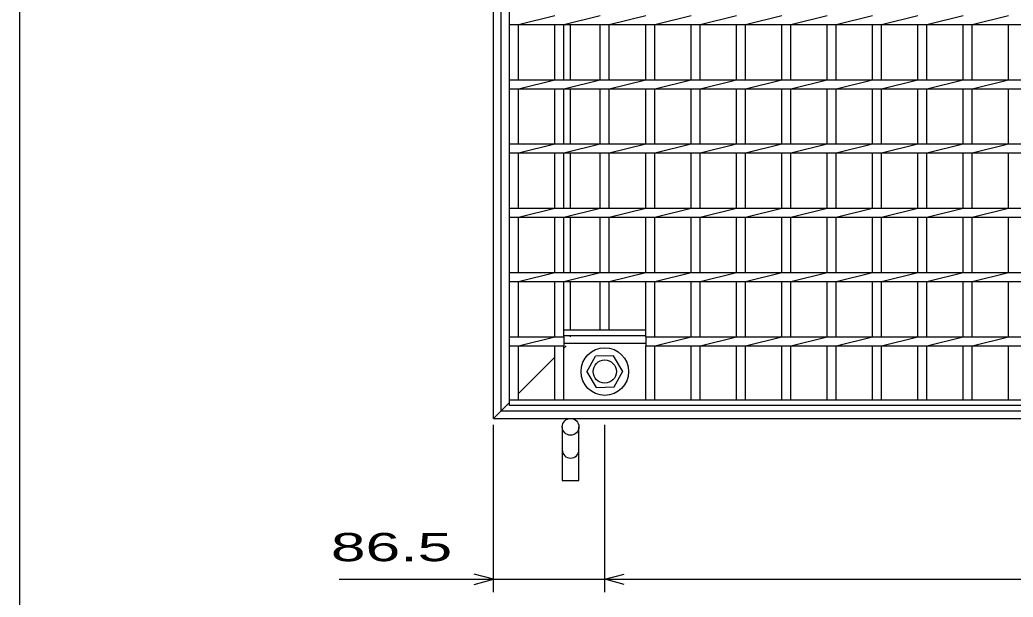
# Model space of a CAD drawing. Units: millimetres, scale not verified. Extents: x -1820 to 1731, y -1282 to 1054.
# Drawn here: x -1729 to -956, y -500 to -51 of the extents above; entities that cross this region are included whole.
import ezdxf
from ezdxf.enums import TextEntityAlignment as Align

# ---------------------------------------------------------------- set-up
doc = ezdxf.new("R2010")
doc.units = ezdxf.units.MM
doc.header["$LTSCALE"] = 10
doc.linetypes.add('DASHED', pattern=[7.5, 6, -1.5])
for name, color, linetype, lineweight in [('0_2', 150, 'Continuous', 25), ('16', 3, 'Continuous', 25), ('19', 6, 'Continuous', 25), ('22', 4, 'Continuous', 25)]:
    doc.layers.add(name, color=color, linetype=linetype, lineweight=lineweight)
doc.styles.add('ベクトル', font='')
doc.styles.get('ベクトル').set_extended_font_data('ベクトル')

msp = doc.modelspace()

# ---------------------------------------------------------------- linework, layer by layer
at = {"layer": '0_2'}
msp.add_line((-1729, -1146.5), (-1729, 1053.5), dxfattribs=at)
at = {"layer": '16'}
for p, q in [((-1348, -346.5), (-1348, 644.5)), ((-1348, -54.5), (-1348, -47.5)), ((-1341, -54.5), (-1312.7, -47.5)), ((-1305.7, -54.5), (-1277.4, -47.5)), ((-1270.4, -54.5), (-1242.1, -47.5)), ((-1235.1, -54.5), (-1206.8, -47.5)), ((-1199.8, -54.5), (-1171.5, -47.5)), ((-1164.5, -54.5), (-1136.2, -47.5)), ((-1129.2, -54.5), (-1100.9, -47.5)), ((-1093.9, -54.5), (-1065.6, -47.5)), ((-1058.6, -54.5), (-1030.3, -47.5)), ((-1023.3, -54.5), (-995, -47.5)), ((-988, -54.5), (-959.7, -47.5)), ((-1348, -54.5), (-353, -54.5)), ((-1341, -97.5), (-1341, -54.5)), ((-1312.7, -97.5), (-1312.7, -54.5)), ((-1305.7, -97.5), (-1305.7, -54.5)), ((-1277.4, -97.5), (-1277.4, -54.5)), ((-1270.4, -97.5), (-1270.4, -54.5)), ((-1242.1, -97.5), (-1242.1, -54.5)), ((-1235.1, -97.5), (-1235.1, -54.5)), ((-1206.8, -97.5), (-1206.8, -54.5)), ((-1199.8, -97.5), (-1199.8, -54.5)), ((-1171.5, -97.5), (-1171.5, -54.5)), ((-1164.5, -97.5), (-1164.5, -54.5)), ((-1136.2, -97.5), (-1136.2, -54.5)), ((-1129.2, -97.5), (-1129.2, -54.5)), ((-1100.9, -97.5), (-1100.9, -54.5)), ((-1093.9, -97.5), (-1093.9, -54.5)), ((-1065.6, -97.5), (-1065.6, -54.5)), ((-1058.6, -97.5), (-1058.6, -54.5)), ((-1030.3, -97.5), (-1030.3, -54.5)), ((-1023.3, -97.5), (-1023.3, -54.5)), ((-995, -97.5), (-995, -54.5)), ((-988, -97.5), (-988, -54.5)), ((-959.7, -97.5), (-959.7, -54.5)), ((-1348, -97.5), (-353, -97.5)), ((-1348, -104.5), (-1348, -97.5)), ((-1341, -104.5), (-1312.7, -97.5)), ((-1305.7, -104.5), (-1277.4, -97.5)), ((-1270.4, -104.5), (-1242.1, -97.5)), ((-1235.1, -104.5), (-1206.8, -97.5)), ((-1199.8, -104.5), (-1171.5, -97.5)), ((-1164.5, -104.5), (-1136.2, -97.5)), ((-1129.2, -104.5), (-1100.9, -97.5)), ((-1093.9, -104.5), (-1065.6, -97.5)), ((-1058.6, -104.5), (-1030.3, -97.5)), ((-1023.3, -104.5), (-995, -97.5)), ((-988, -104.5), (-959.7, -97.5)), ((-1348, -104.5), (-353, -104.5)), ((-1341, -147.5), (-1341, -104.5)), ((-1312.7, -147.5), (-1312.7, -104.5)), ((-1305.7, -147.5), (-1305.7, -104.5)), ((-1277.4, -147.5), (-1277.4, -104.5)), ((-1270.4, -147.5), (-1270.4, -104.5)), ((-1242.1, -147.5), (-1242.1, -104.5)), ((-1235.1, -147.5), (-1235.1, -104.5)), ((-1206.8, -147.5), (-1206.8, -104.5)), ((-1199.8, -147.5), (-1199.8, -104.5)), ((-1171.5, -147.5), (-1171.5, -104.5)), ((-1164.5, -147.5), (-1164.5, -104.5)), ((-1136.2, -147.5), (-1136.2, -104.5)), ((-1129.2, -147.5), (-1129.2, -104.5)), ((-1100.9, -147.5), (-1100.9, -104.5)), ((-1093.9, -147.5), (-1093.9, -104.5)), ((-1065.6, -147.5), (-1065.6, -104.5)), ((-1058.6, -147.5), (-1058.6, -104.5)), ((-1030.3, -147.5), (-1030.3, -104.5)), ((-1023.3, -147.5), (-1023.3, -104.5)), ((-995, -147.5), (-995, -104.5)), ((-988, -147.5), (-988, -104.5)), ((-959.7, -147.5), (-959.7, -104.5)), ((-1348, -147.5), (-353, -147.5)), ((-1348, -154.5), (-1348, -147.5)), ((-1348, -154.5), (-353, -154.5)), ((-1341, -154.5), (-1312.7, -147.5)), ((-1341, -197.5), (-1341, -154.5)), ((-1312.7, -197.5), (-1312.7, -154.5)), ((-1305.7, -154.5), (-1277.4, -147.5)), ((-1305.7, -197.5), (-1305.7, -154.5)), ((-1277.4, -197.5), (-1277.4, -154.5)), ((-1270.4, -154.5), (-1242.1, -147.5)), ((-1270.4, -197.5), (-1270.4, -154.5)), ((-1242.1, -197.5), (-1242.1, -154.5)), ((-1235.1, -154.5), (-1206.8, -147.5)), ((-1235.1, -197.5), (-1235.1, -154.5)), ((-1206.8, -197.5), (-1206.8, -154.5)), ((-1199.8, -154.5), (-1171.5, -147.5)), ((-1199.8, -197.5), (-1199.8, -154.5)), ((-1171.5, -197.5), (-1171.5, -154.5)), ((-1164.5, -154.5), (-1136.2, -147.5)), ((-1164.5, -197.5), (-1164.5, -154.5)), ((-1136.2, -197.5), (-1136.2, -154.5)), ((-1129.2, -154.5), (-1100.9, -147.5)), ((-1129.2, -197.5), (-1129.2, -154.5)), ((-1100.9, -197.5), (-1100.9, -154.5)), ((-1093.9, -154.5), (-1065.6, -147.5)), ((-1093.9, -197.5), (-1093.9, -154.5)), ((-1065.6, -197.5), (-1065.6, -154.5)), ((-1058.6, -154.5), (-1030.3, -147.5)), ((-1058.6, -197.5), (-1058.6, -154.5)), ((-1030.3, -197.5), (-1030.3, -154.5)), ((-1023.3, -154.5), (-995, -147.5)), ((-1023.3, -197.5), (-1023.3, -154.5)), ((-995, -197.5), (-995, -154.5)), ((-988, -154.5), (-959.7, -147.5)), ((-988, -197.5), (-988, -154.5)), ((-959.7, -197.5), (-959.7, -154.5)), ((-1348, -197.5), (-353, -197.5)), ((-1348, -204.5), (-1348, -197.5)), ((-1341, -204.5), (-1312.7, -197.5)), ((-1305.7, -204.5), (-1277.4, -197.5)), ((-1270.4, -204.5), (-1242.1, -197.5)), ((-1235.1, -204.5), (-1206.8, -197.5)), ((-1199.8, -204.5), (-1171.5, -197.5)), ((-1164.5, -204.5), (-1136.2, -197.5)), ((-1129.2, -204.5), (-1100.9, -197.5)), ((-1093.9, -204.5), (-1065.6, -197.5)), ((-1058.6, -204.5), (-1030.3, -197.5)), ((-1023.3, -204.5), (-995, -197.5)), ((-988, -204.5), (-959.7, -197.5)), ((-1348, -204.5), (-353, -204.5)), ((-1341, -247.5), (-1341, -204.5)), ((-1312.7, -247.5), (-1312.7, -204.5)), ((-1305.7, -247.5), (-1305.7, -204.5)), ((-1277.4, -247.5), (-1277.4, -204.5)), ((-1270.4, -247.5), (-1270.4, -204.5)), ((-1242.1, -247.5), (-1242.1, -204.5)), ((-1235.1, -247.5), (-1235.1, -204.5)), ((-1206.8, -247.5), (-1206.8, -204.5)), ((-1199.8, -247.5), (-1199.8, -204.5)), ((-1171.5, -247.5), (-1171.5, -204.5)), ((-1164.5, -247.5), (-1164.5, -204.5)), ((-1136.2, -247.5), (-1136.2, -204.5)), ((-1129.2, -247.5), (-1129.2, -204.5)), ((-1100.9, -247.5), (-1100.9, -204.5)), ((-1093.9, -247.5), (-1093.9, -204.5)), ((-1065.6, -247.5), (-1065.6, -204.5)), ((-1058.6, -247.5), (-1058.6, -204.5)), ((-1030.3, -247.5), (-1030.3, -204.5)), ((-1023.3, -247.5), (-1023.3, -204.5)), ((-995, -247.5), (-995, -204.5)), ((-988, -247.5), (-988, -204.5)), ((-959.7, -247.5), (-959.7, -204.5)), ((-1348, -247.5), (-353, -247.5)), ((-1348, -254.5), (-1348, -247.5)), ((-1348, -254.5), (-353, -254.5)), ((-1341, -254.5), (-1312.7, -247.5)), ((-1341, -297.5), (-1341, -254.5)), ((-1312.7, -297.5), (-1312.7, -254.5)), ((-1305.7, -254.5), (-1277.4, -247.5)), ((-1305.7, -297.5), (-1305.7, -254.5)), ((-1277.4, -292), (-1277.4, -254.5)), ((-1270.4, -254.5), (-1242.1, -247.5)), ((-1270.4, -292), (-1270.4, -254.5)), ((-1242.1, -297.5), (-1242.1, -254.5)), ((-1235.1, -254.5), (-1206.8, -247.5)), ((-1235.1, -297.5), (-1235.1, -254.5)), ((-1206.8, -297.5), (-1206.8, -254.5)), ((-1199.8, -254.5), (-1171.5, -247.5)), ((-1199.8, -297.5), (-1199.8, -254.5)), ((-1171.5, -297.5), (-1171.5, -254.5)), ((-1164.5, -254.5), (-1136.2, -247.5)), ((-1164.5, -297.5), (-1164.5, -254.5)), ((-1136.2, -297.5), (-1136.2, -254.5)), ((-1129.2, -254.5), (-1100.9, -247.5)), ((-1129.2, -297.5), (-1129.2, -254.5)), ((-1100.9, -297.5), (-1100.9, -254.5)), ((-1093.9, -254.5), (-1065.6, -247.5)), ((-1093.9, -297.5), (-1093.9, -254.5)), ((-1065.6, -297.5), (-1065.6, -254.5)), ((-1058.6, -254.5), (-1030.3, -247.5)), ((-1058.6, -297.5), (-1058.6, -254.5)), ((-1030.3, -297.5), (-1030.3, -254.5)), ((-1023.3, -254.5), (-995, -247.5)), ((-1023.3, -297.5), (-1023.3, -254.5)), ((-995, -297.5), (-995, -254.5)), ((-988, -254.5), (-959.7, -247.5)), ((-988, -297.5), (-988, -254.5)), ((-959.7, -297.5), (-959.7, -254.5)), ((-1305.7, -292), (-1242.1, -292)), ((-1305.7, -296.5), (-1305.7, -292)), ((-1242.1, -296.5), (-1242.1, -292)), ((-1348, -297.5), (-1305.7, -297.5)), ((-1348, -304.5), (-1348, -297.5)), ((-1341, -304.5), (-1312.7, -297.5)), ((-1305.7, -296.5), (-1242.1, -296.5)), ((-1305.7, -297.5), (-1305.7, -304.5)), ((-1242.1, -297.5), (-458.5, -297.5)), ((-1242.1, -297.5), (-1242.1, -304.5)), ((-1235.1, -304.5), (-1206.8, -297.5)), ((-1199.8, -304.5), (-1171.5, -297.5)), ((-1164.5, -304.5), (-1136.2, -297.5)), ((-1129.2, -304.5), (-1100.9, -297.5)), ((-1093.9, -304.5), (-1065.6, -297.5)), ((-1058.6, -304.5), (-1030.3, -297.5)), ((-1023.3, -304.5), (-995, -297.5)), ((-988, -304.5), (-959.7, -297.5)), ((-1348, -304.5), (-1305.7, -304.5)), ((-1341, -346.5), (-1341, -304.5)), ((-1312.7, -346.5), (-1312.7, -304.5)), ((-1305.7, -302.5), (-1242.1, -302.5)), ((-1305.7, -346.5), (-1305.7, -304.5)), ((-1242.1, -304.5), (-458.5, -304.5)), ((-1242.1, -346.5), (-1242.1, -304.5)), ((-1235.1, -346.5), (-1235.1, -304.5)), ((-1206.8, -346.5), (-1206.8, -304.5)), ((-1199.8, -346.5), (-1199.8, -304.5)), ((-1171.5, -346.5), (-1171.5, -304.5)), ((-1164.5, -346.5), (-1164.5, -304.5)), ((-1136.2, -346.5), (-1136.2, -304.5)), ((-1129.2, -346.5), (-1129.2, -304.5)), ((-1100.9, -346.5), (-1100.9, -304.5)), ((-1093.9, -346.5), (-1093.9, -304.5)), ((-1065.6, -346.5), (-1065.6, -304.5)), ((-1058.6, -346.5), (-1058.6, -304.5)), ((-1030.3, -346.5), (-1030.3, -304.5)), ((-1023.3, -346.5), (-1023.3, -304.5)), ((-995, -346.5), (-995, -304.5)), ((-988, -346.5), (-988, -304.5)), ((-959.7, -346.5), (-959.7, -304.5)), ((-1287.9, -324.84), (-1281.19, -312.55)), ((-1267.2, -312.21), (-1281.19, -312.55)), ((-1259.9, -324.5), (-1267.2, -312.21)), ((-1266.61, -336.45), (-1259.9, -324.16)), ((-1287.9, -324.84), (-1280.6, -336.79)), ((-1280.6, -336.79), (-1266.61, -336.45)), ((-1348, -346.5), (-353, -346.5)), ((-1348, -351), (-1348, -346.5)), ((-1348, -346.5), (-1341, -346.5)), ((-1312.7, -346.5), (-1305.7, -346.5)), ((-1277.4, -346.5), (-1270.4, -346.5)), ((-1242.1, -346.5), (-1235.1, -346.5)), ((-1206.8, -346.5), (-1199.8, -346.5)), ((-1171.5, -346.5), (-1164.5, -346.5)), ((-1136.2, -346.5), (-1129.2, -346.5)), ((-1100.9, -346.5), (-1093.9, -346.5)), ((-1065.6, -346.5), (-1058.6, -346.5)), ((-1030.3, -346.5), (-1023.3, -346.5)), ((-995, -346.5), (-988, -346.5)), ((-959.7, -346.5), (-952.7, -346.5)), ((-353, -351), (-1348, -351))]:
    msp.add_line(p, q, dxfattribs=at)
for radius in [18.5, 9]:
    msp.add_circle((-1273.9, -324.5), radius, dxfattribs=at)
at = {"layer": '19'}
for p, q in [((-1360.5, -361), (-1360.5, 659)), ((-1354.5, -355), (-1354.5, 653)), ((-1300.5, -97.5), (-1300.5, -54.5)), ((-1300.5, -147.5), (-1300.5, -104.5)), ((-1300.5, -197.5), (-1300.5, -154.5)), ((-1300.5, -247.5), (-1300.5, -204.5)), ((-1300.5, -292), (-1300.5, -254.5)), ((-1354.5, -355), (-346.5, -355)), ((-1360.5, -361), (-340.5, -361)), ((-1307, -367.5), (-1307, -409.12)), ((-1294, -409.12), (-1294, -367.5)), ((-1307, -409.12), (-1294, -409.12))]:
    msp.add_line(p, q, dxfattribs=at)
at = {"layer": '19', "linetype": 'DASHED'}
for p, q in [((-1300.5, -297.5), (-1300.5, -296.5)), ((-1305.7, -306.2), (-1304, -304.5)), ((-1341, -341.5), (-1312.7, -313.2)), ((-1360.5, -361), (-1348, -348.5))]:
    msp.add_line(p, q, dxfattribs=at)
at = {"layer": '19'}
msp.add_circle((-1300.5, -367.5), 6.5, dxfattribs=at)
msp.add_arc((-1300.5, -385.34), 6.5, 180, 0, dxfattribs=at)
at = {"layer": '22'}
for p, q in [((-1360.5, -496), (-1360.5, -366)), ((-1273.9, -496), (-1273.9, -366)), ((-1480.5, -486), (-1360.5, -486)), ((-1360.5, -486), (-1375.5, -482)), ((-1375.5, -490), (-1360.5, -486)), ((-1360.5, -486), (-1273.9, -486)), ((-1273.9, -486), (-1258.9, -482)), ((-1258.9, -490), (-1273.9, -486)), ((-1273.9, -486), (-426.7, -486))]:
    msp.add_line(p, q, dxfattribs=at)

# ---------------------------------------------------------------- texts
at = {"layer": '22', "color": 2, "style": 'ベクトル', "width": 1.65}
msp.add_text(' 86.5 ', height=21.99, dxfattribs=at).set_placement((-1500.5, -461), align=Align.MIDDLE_LEFT)

doc.saveas('drawing.dxf')
